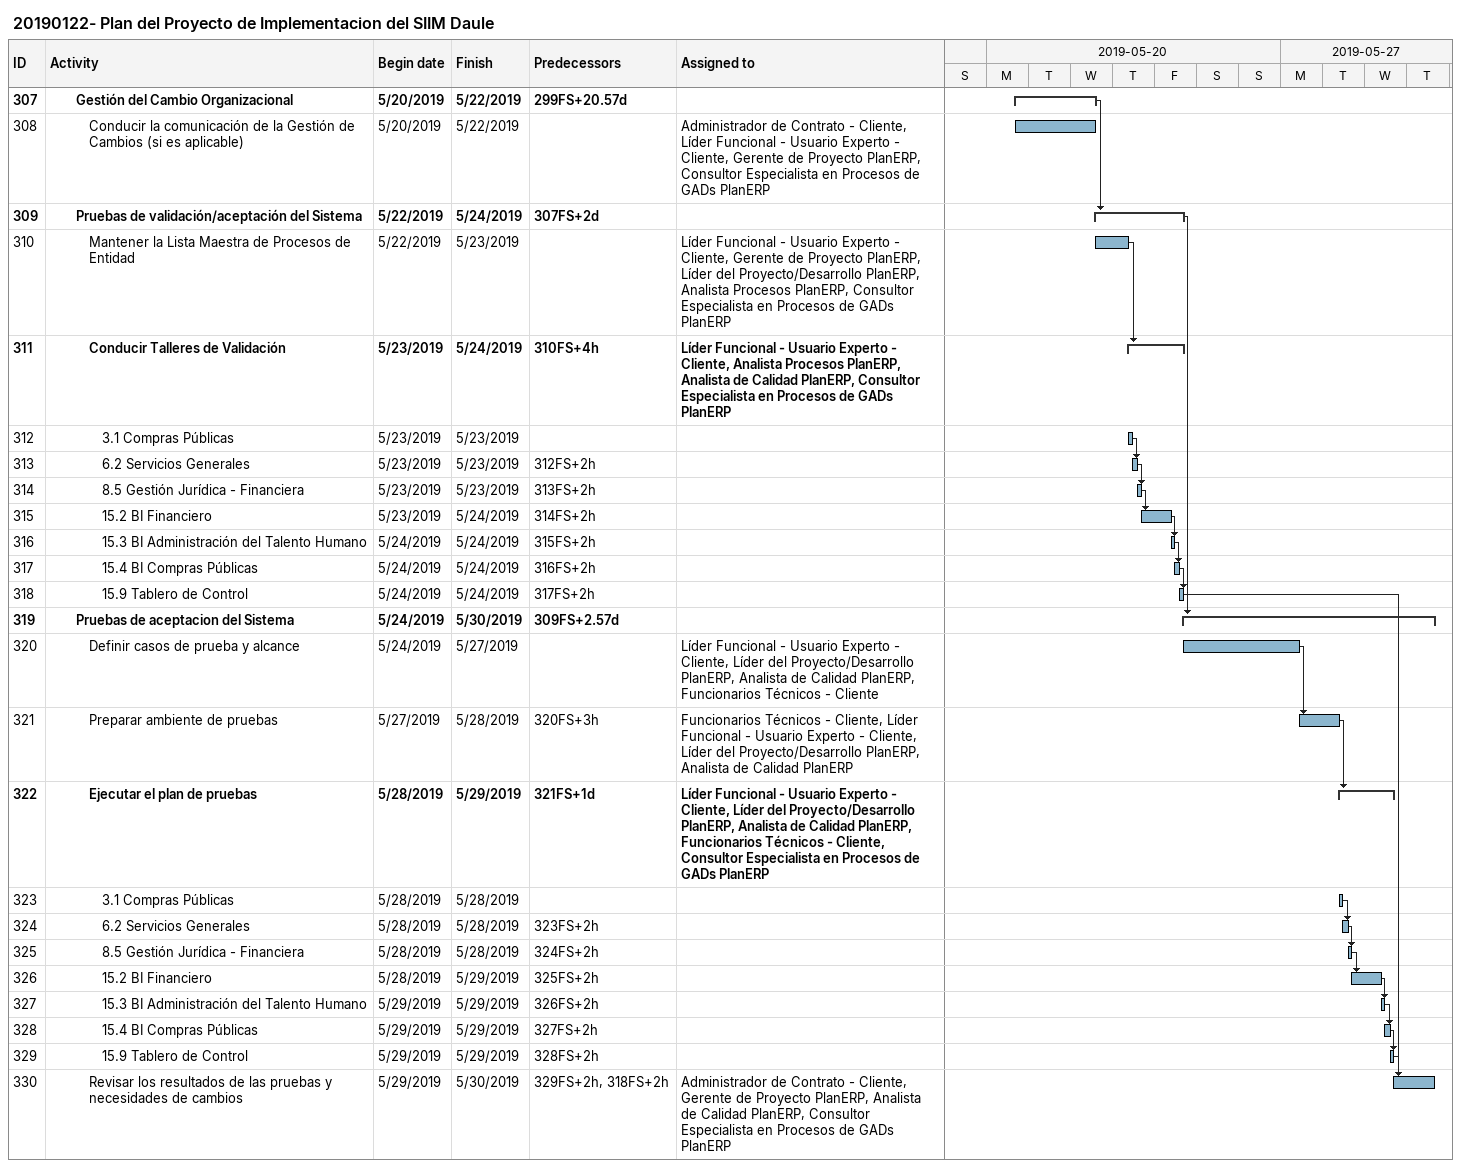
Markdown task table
20190122- Plan del Proyecto de Implementacion del SIIM Daule

| ID | Level | Task | Start | Finish | Predecessors | Resources |
|---|---|---|---|---|---|---|
| 307 | 3 | **Gestión del Cambio Organizacional** | 2019-05-20 | 2019-05-22 | 299FS+20.57d |  |
| 308 | 4 | Conducir la comunicación de la Gestión de Cambios (si es aplicable) | 2019-05-20 | 2019-05-22 |  | Administrador de Contrato - Cliente, Líder Funcional - Usuario Experto - Cliente, Gerente de Proyecto PlanERP, Consultor Especialista en Procesos de GADs PlanERP |
| 309 | 3 | **Pruebas de validación/aceptación del Sistema** | 2019-05-22 | 2019-05-24 | 307FS+2d |  |
| 310 | 4 | Mantener la Lista Maestra de Procesos de Entidad | 2019-05-22 | 2019-05-23 |  | Líder Funcional - Usuario Experto - Cliente, Gerente de Proyecto PlanERP, Líder del Proyecto/Desarrollo PlanERP, Analista Procesos PlanERP, Consultor Especialista en Procesos de GADs PlanERP |
| 311 | 4 | **Conducir Talleres de Validación** | 2019-05-23 | 2019-05-24 | 310FS+4h | Líder Funcional - Usuario Experto - Cliente, Analista Procesos PlanERP, Analista de Calidad PlanERP, Consultor Especialista en Procesos de GADs PlanERP |
| 312 | 5 | 3.1 Compras Públicas | 2019-05-23 | 2019-05-23 |  |  |
| 313 | 5 | 6.2 Servicios Generales | 2019-05-23 | 2019-05-23 | 312FS+2h |  |
| 314 | 5 | 8.5 Gestión Jurídica - Financiera | 2019-05-23 | 2019-05-23 | 313FS+2h |  |
| 315 | 5 | 15.2 BI Financiero | 2019-05-23 | 2019-05-24 | 314FS+2h |  |
| 316 | 5 | 15.3 BI Administración del Talento Humano | 2019-05-24 | 2019-05-24 | 315FS+2h |  |
| 317 | 5 | 15.4 BI Compras Públicas | 2019-05-24 | 2019-05-24 | 316FS+2h |  |
| 318 | 5 | 15.9 Tablero de Control | 2019-05-24 | 2019-05-24 | 317FS+2h |  |
| 319 | 3 | **Pruebas de aceptacion del Sistema** | 2019-05-24 | 2019-05-30 | 309FS+2.57d |  |
| 320 | 4 | Definir casos de prueba y alcance | 2019-05-24 | 2019-05-27 |  | Líder Funcional - Usuario Experto - Cliente, Líder del Proyecto/Desarrollo PlanERP, Analista de Calidad PlanERP, Funcionarios Técnicos - Cliente |
| 321 | 4 | Preparar ambiente de pruebas | 2019-05-27 | 2019-05-28 | 320FS+3h | Funcionarios Técnicos - Cliente, Líder Funcional - Usuario Experto - Cliente, Líder del Proyecto/Desarrollo PlanERP, Analista de Calidad PlanERP |
| 322 | 4 | **Ejecutar el plan de pruebas** | 2019-05-28 | 2019-05-29 | 321FS+1d | Líder Funcional - Usuario Experto - Cliente, Líder del Proyecto/Desarrollo PlanERP, Analista de Calidad PlanERP, Funcionarios Técnicos - Cliente, Consultor Especialista en Procesos de GADs PlanERP |
| 323 | 5 | 3.1 Compras Públicas | 2019-05-28 | 2019-05-28 |  |  |
| 324 | 5 | 6.2 Servicios Generales | 2019-05-28 | 2019-05-28 | 323FS+2h |  |
| 325 | 5 | 8.5 Gestión Jurídica - Financiera | 2019-05-28 | 2019-05-28 | 324FS+2h |  |
| 326 | 5 | 15.2 BI Financiero | 2019-05-28 | 2019-05-29 | 325FS+2h |  |
| 327 | 5 | 15.3 BI Administración del Talento Humano | 2019-05-29 | 2019-05-29 | 326FS+2h |  |
| 328 | 5 | 15.4 BI Compras Públicas | 2019-05-29 | 2019-05-29 | 327FS+2h |  |
| 329 | 5 | 15.9 Tablero de Control | 2019-05-29 | 2019-05-29 | 328FS+2h |  |
| 330 | 4 | Revisar los resultados de las pruebas y necesidades de cambios | 2019-05-29 | 2019-05-30 | 329FS+2h, 318FS+2h | Administrador de Contrato - Cliente, Gerente de Proyecto PlanERP, Analista de Calidad PlanERP, Consultor Especialista en Procesos de GADs PlanERP |
